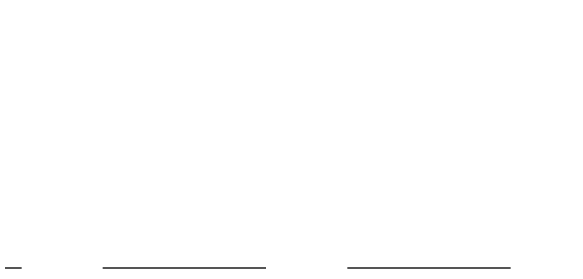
# Model space of a CAD drawing. Header units: millimetres. Extents: x -29311 to -3405, y 28913 to 42880.
# Drawn here: x -26236.81 to -26193.83, y 40282.76 to 40302.46 of the extents above; entities that cross this region are included whole.
import ezdxf

# ---------------------------------------------------------------- set-up
doc = ezdxf.new("R2010")
doc.units = ezdxf.units.MM
doc.linetypes.add('HIDDEN', pattern=[0.375, 0.25, -0.125])
doc.layers.add('A-BA-HIDDEN', color=136, linetype='HIDDEN')
doc.layers.add('A-MERDIVEN', color=125, linetype='Continuous')
doc.layers.add('tarama-betonarme', color=252, linetype='Continuous', lineweight=13)

# ---------------------------------------------------------------- blocks, each defined once
blk = doc.blocks.new('2. bodrum kat kirişileri')
at = {"layer": 'A-BA-HIDDEN', "ltscale": 50}
blk.add_lwpolyline([(226.632, -22109.945), (976.632, -22109.945)], dxfattribs=at)

msp = doc.modelspace()

# ---------------------------------------------------------------- hatches: boundary and pattern name
at = {"layer": 'tarama-betonarme'}
h = msp.add_hatch(dxfattribs=at)
h.set_pattern_fill('ANSI35', color=256, scale=25, style=0)
h.set_pattern_definition([(45, (-75202.6075, 54657.0166), (-4.4194174, 4.4194174), []), (45, (-75198.188, 54657.0166), (-4.4194174, 4.4194174), [7.8125, -1.5625, 0, -1.5625])])
edge = h.paths.add_edge_path()
edge.add_line((-26717.283, 40362.768), (-26717.283, 40282.768))
edge.add_line((-26717.283, 40282.768), (-26797.283, 40282.768))
edge.add_line((-26797.283, 40282.768), (-26797.283, 40362.768))
h.paths.add_polyline_path([(-25967.283, 40362.768), (-25887.283, 40362.768), (-25887.283, 40282.768), (-25967.283, 40282.768)])

# ---------------------------------------------------------------- block references
at = {"layer": 'A-MERDIVEN'}
msp.add_blockref('2. bodrum kat kirişileri', (-26943.914, 62392.704), dxfattribs=at)

doc.saveas('drawing.dxf')
